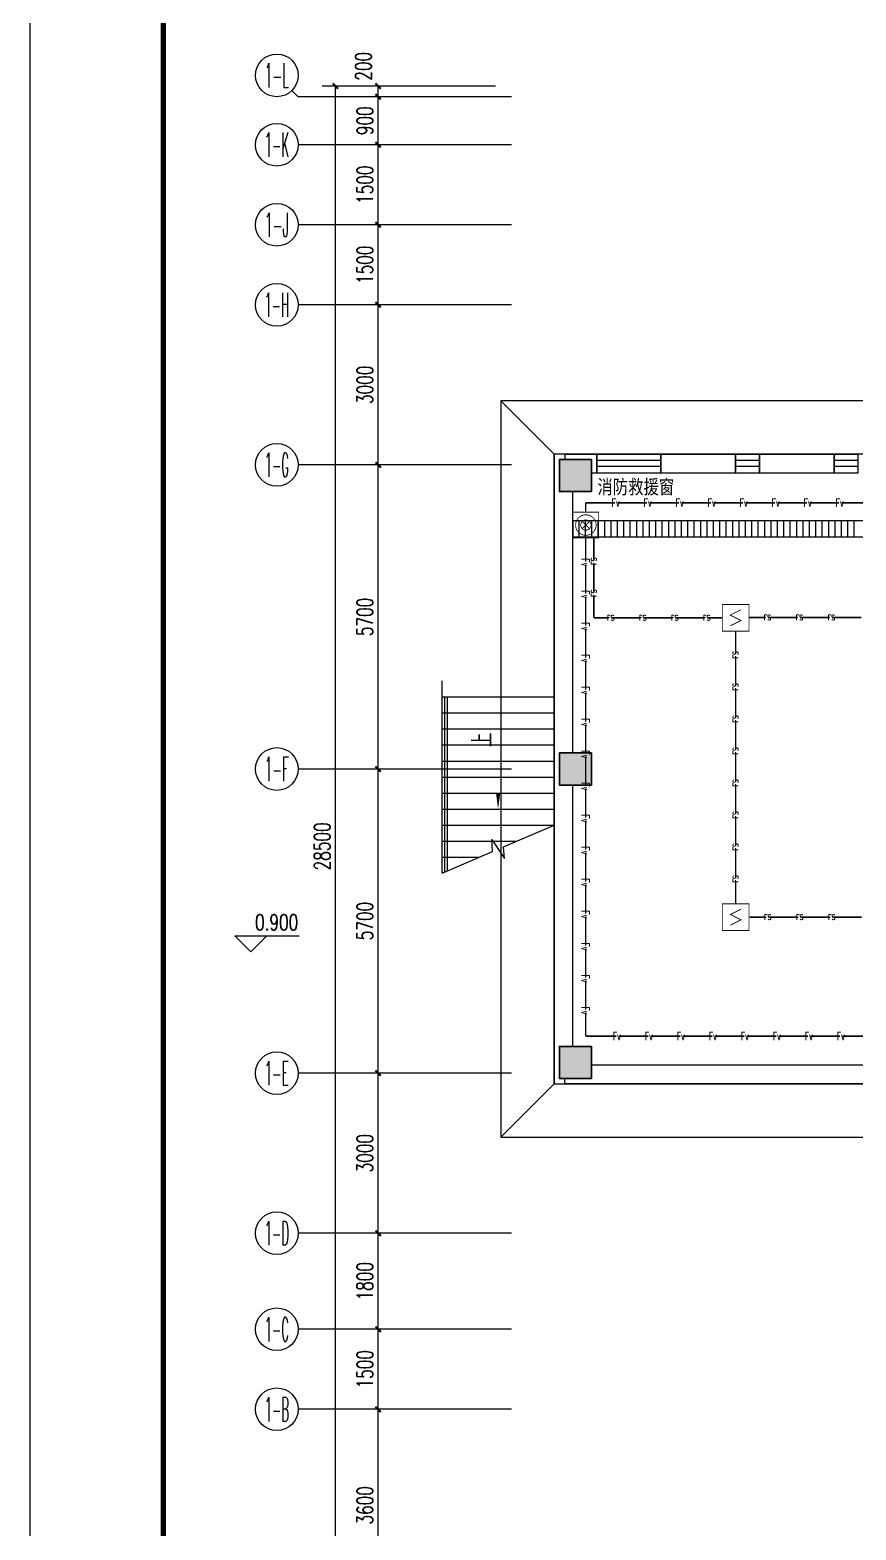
# Model space of a CAD drawing. Extents: x 815029915 to 815825525, y 579155098 to 579748855.
# Drawn here: x 815580439 to 815595928, y 579566865 to 579594977 of the extents above; entities that cross this region are included whole.
import ezdxf
from ezdxf.enums import TextEntityAlignment as Align

# ---------------------------------------------------------------- set-up
doc = ezdxf.new("R2010")
doc.units = 0
doc.header["$LTSCALE"] = 100
doc.header["$MEASUREMENT"] = 0
doc.linetypes.add('CONTINOUS', pattern=[0])
for name, color, linetype in [('AXIS', 3, 'Continuous'), ('AXIS_TEXT', 7, 'Continuous'), ('COLUMN', 9, 'Continuous'), ('DIM_ELEV', 3, 'Continuous'), ('DIM_SYMB', 3, 'Continuous'), ('E-TEXT-PLAN-DER', 7, 'Continuous'), ('GROUND', 2, 'Continuous'), ('PUB_TEXT', 7, 'Continuous'), ('T-EQUP-FIRE', 7, 'Continuous'), ('WALL', 9, 'Continuous'), ('WINDOW', 4, 'Continuous'), ('ZG-图框层', 4, 'Continuous'), ('zm', 1, 'Continuous'), ('电-弱电平面-线缆', 3, 'Continuous')]:
    doc.layers.add(name, color=color, linetype=linetype)
doc.layers.add('柱填充', color=9, linetype='Continuous', lineweight=18)
doc.layers.add('砼柱', color=2, linetype='Continuous', lineweight=35)
doc.styles.add('_TCH_AXIS', font='COMPLEX', dxfattribs={"bigfont": 'GBCBIG'})
doc.styles.add('_TCH_DIM', font='SIMPLEX', dxfattribs={"bigfont": 'GBCBIG'})
doc.styles.add('_TCH_DIM_T3', font='SIMPLEX', dxfattribs={"width": 0.705882, "bigfont": 'GBCBIG'})
doc.styles.add('COMPLEX', font='COMPLEX')
doc.styles.add('IDQSTYLE', font='txt.shx', dxfattribs={"width": 0.7, "bigfont": 'hztxt.shx'})
doc.styles.add('宋体-TK', font='', dxfattribs={"width": 0.8})
doc.styles.get('宋体-TK').set_extended_font_data('SimSun')
doc.linetypes.add('消防电话线路A', pattern='A,5.5,-0.25,["Fv",IDQSTYLE,S=1.5,R=0,X=-0.125,Y=-0.75],-0.25', length=6)
doc.linetypes.add('火灾报警信号线路', pattern='A,5.5,-0.25,["FS",IDQSTYLE,S=1,R=0,X=-0.125,Y=-0.5],-0.25', length=6)
doc.dimstyles.new('_TCH_ARCH-100', dxfattribs={"dimscale": 100, "dimtxt": 2.975, "dimasz": 1, "dimexe": 2.5, "dimexo": 3, "dimgap": 1, "dimtad": 1, "dimdec": 0, "dimzin": 0, "dimdsep": 46, "dimtxsty": '_TCH_DIM_T3', "dimblk": 'ARCHTICK', "dimcen": 0.09, "dimclrt": 7, "dimazin": 2, "dimtfac": 1, "dimtdec": 0, "dimtix": 1, "dimtmove": 2, "dimatfit": 3, "dimfxl": 0, "dimtolj": 1, "dimtzin": 0, "dimarcsym": 0})

# ---------------------------------------------------------------- blocks, each defined once
blk = doc.blocks.new('HC001224')
at = {"color": 0, "linetype": 'Continuous', "const_width": 0.2}
blk.add_lwpolyline([(-3.125, 3.125), (3.125, 3.125), (3.125, -3.125), (-3.125, -3.125)], close=True, dxfattribs=at)
blk.add_lwpolyline([(1.25, 1.875), (-1.25, 0.625), (1.25, -0.625), (-1.25, -1.875)], dxfattribs=at)
at = {"color": 0, "style": 'IDQSTYLE', "width": 0.7}
blk.add_attdef('PSFHATT', (5.125, -3.125), '', height=2.5, dxfattribs=at)
blk = doc.blocks.new('HC001241')
at = {"color": 0, "linetype": 'Continuous', "const_width": 0.2}
for points in [[(-3.13, 3.12), (3.12, 3.12), (3.12, -3.13), (-3.13, -3.13), (-3.13, 3.12)], [(-0.88, 0.88), (0.88, -0.88)], [(0.88, 0.88), (-0.88, -0.88)]]:
    blk.add_lwpolyline(points, dxfattribs=at)
for points in [[(-1.77, 1.77, 0.198912), (-2.5, 0, 0.198912), (-1.77, -1.77, 0.198912), (0, -2.5, 0.198912), (1.77, -1.77, 0.198912), (2.5, 0, 0.198912), (1.77, 1.77, 0.198912), (0, 2.5, 0.198912)], [(0.88, -0.88, 0.198912), (1.25, 0, 0.198912), (0.88, 0.88, 0.198912), (0, 1.25, 0.198912), (-0.88, 0.88, 0.198912), (-1.25, 0, 0.198912), (-0.88, -0.88, 0.198912), (0, -1.25, 0.198912)]]:
    blk.add_lwpolyline(points, format="xyb", close=True, dxfattribs=at)
at = {"layer": 'E-TEXT-PLAN-DER', "color": 0, "style": 'IDQSTYLE', "width": 0.7}
blk.add_attdef('PSFHATT', (5.12, -3.13), '', height=2.5, dxfattribs=at)
blk = doc.blocks.new('$TCHSYS$WIN2D')
for p, q in [((-0.5, 0.5), (0.5, 0.5)), ((-0.5, 0.5), (-0.5, -0.5)), ((0.5, 0.5), (0.5, -0.5)), ((0.5, 0.167), (-0.5, 0.167)), ((0.5, -0.167), (-0.5, -0.167)), ((-0.5, -0.5), (0.5, -0.5))]:
    blk.add_line(p, q)
blk = doc.blocks.new('_AXISO')
blk.add_circle((0, 0), 0.5)
at = {"layer": 'AXIS_TEXT', "style": 'COMPLEX', "width": 1.041667}
blk.add_attdef('A', text='', height=0.56, dxfattribs=at).set_placement((-0.25, -0.28), (0.25, -0.28), align=Align.FIT)
blk = doc.blocks.new('_ArchTick')
at = {"color": 0, "linetype": 'ByBlock', "const_width": 0.4}
blk.add_lwpolyline([(-0.5, -0.5), (0.5, 0.5)], dxfattribs=at)
blk = doc.blocks.new('*D496')
at = {"layer": 'AXIS', "color": 0, "lineweight": -2, "transparency": 16777216}
for p, q in [((815589167, 579593927), (815585917, 579593927)), ((815586167, 579565427), (815586167, 579593927)), ((815589167, 579565427), (815585917, 579565427))]:
    blk.add_line(p, q, dxfattribs=at)
at = {"layer": 'Defpoints', "color": 0, "transparency": 16777216}
for p in [(815586167, 579593927), (815589467, 579593927), (815589467, 579565427)]:
    blk.add_point(p, dxfattribs=at)
at = {"layer": 'AXIS', "color": 0, "lineweight": -2, "transparency": 16777216, "xscale": 100, "yscale": 100, "zscale": 100}
for p, rotation in [((815586167, 579593927), 90), ((815586167, 579565427), 270)]:
    blk.add_blockref('_ArchTick', p, dxfattribs=dict(at, rotation=rotation))
at = {"layer": 'AXIS', "color": 7, "transparency": 16777216, "insert": (815585918, 579579677), "char_height": 297.5, "attachment_point": 5, "rotation": 90, "style": '_TCH_DIM_T3'}
blk.add_mtext('\\A1;28500', dxfattribs=at)
blk = doc.blocks.new('*D498')
at = {"layer": 'AXIS', "color": 0, "lineweight": -2, "transparency": 16777216}
for p, q in [((815589167, 579569127), (815586717, 579569127)), ((815586967, 579565527), (815586967, 579569127)), ((815589167, 579565527), (815586717, 579565527))]:
    blk.add_line(p, q, dxfattribs=at)
at = {"layer": 'Defpoints', "color": 0, "transparency": 16777216}
for p in [(815586967, 579569127), (815589467, 579569127), (815589467, 579565527)]:
    blk.add_point(p, dxfattribs=at)
at = {"layer": 'AXIS', "color": 0, "lineweight": -2, "transparency": 16777216, "xscale": 100, "yscale": 100, "zscale": 100}
for p, rotation in [((815586967, 579569127), 90), ((815586967, 579565527), 270)]:
    blk.add_blockref('_ArchTick', p, dxfattribs=dict(at, rotation=rotation))
at = {"layer": 'AXIS', "color": 7, "transparency": 16777216, "insert": (815586718, 579567327), "char_height": 297.5, "attachment_point": 5, "rotation": 90, "style": '_TCH_DIM_T3'}
blk.add_mtext('\\A1;3600', dxfattribs=at)
blk = doc.blocks.new('*D499')
at = {"layer": 'AXIS', "color": 0, "lineweight": -2, "transparency": 16777216}
for p, q in [((815589167, 579570627), (815586717, 579570627)), ((815586967, 579569127), (815586967, 579570627)), ((815589167, 579569127), (815586717, 579569127))]:
    blk.add_line(p, q, dxfattribs=at)
at = {"layer": 'Defpoints', "color": 0, "transparency": 16777216}
for p in [(815586967, 579570627), (815589467, 579570627), (815589467, 579569127)]:
    blk.add_point(p, dxfattribs=at)
at = {"layer": 'AXIS', "color": 0, "lineweight": -2, "transparency": 16777216, "xscale": 100, "yscale": 100, "zscale": 100}
for p, rotation in [((815586967, 579570627), 90), ((815586967, 579569127), 270)]:
    blk.add_blockref('_ArchTick', p, dxfattribs=dict(at, rotation=rotation))
at = {"layer": 'AXIS', "color": 7, "transparency": 16777216, "insert": (815586718, 579569877), "char_height": 297.5, "attachment_point": 5, "rotation": 90, "style": '_TCH_DIM_T3'}
blk.add_mtext('\\A1;1500', dxfattribs=at)
blk = doc.blocks.new('*D500')
at = {"layer": 'AXIS', "color": 0, "lineweight": -2, "transparency": 16777216}
for p, q in [((815589167, 579572427), (815586717, 579572427)), ((815586967, 579570627), (815586967, 579572427)), ((815589167, 579570627), (815586717, 579570627))]:
    blk.add_line(p, q, dxfattribs=at)
at = {"layer": 'Defpoints', "color": 0, "transparency": 16777216}
for p in [(815586967, 579572427), (815589467, 579572427), (815589467, 579570627)]:
    blk.add_point(p, dxfattribs=at)
at = {"layer": 'AXIS', "color": 0, "lineweight": -2, "transparency": 16777216, "xscale": 100, "yscale": 100, "zscale": 100}
for p, rotation in [((815586967, 579572427), 90), ((815586967, 579570627), 270)]:
    blk.add_blockref('_ArchTick', p, dxfattribs=dict(at, rotation=rotation))
at = {"layer": 'AXIS', "color": 7, "transparency": 16777216, "insert": (815586718, 579571527), "char_height": 297.5, "attachment_point": 5, "rotation": 90, "style": '_TCH_DIM_T3'}
blk.add_mtext('\\A1;1800', dxfattribs=at)
blk = doc.blocks.new('*D501')
at = {"layer": 'AXIS', "color": 0, "lineweight": -2, "transparency": 16777216}
for p, q in [((815589167, 579575427), (815586717, 579575427)), ((815586967, 579572427), (815586967, 579575427)), ((815589167, 579572427), (815586717, 579572427))]:
    blk.add_line(p, q, dxfattribs=at)
at = {"layer": 'Defpoints', "color": 0, "transparency": 16777216}
for p in [(815586967, 579575427), (815589467, 579575427), (815589467, 579572427)]:
    blk.add_point(p, dxfattribs=at)
at = {"layer": 'AXIS', "color": 0, "lineweight": -2, "transparency": 16777216, "xscale": 100, "yscale": 100, "zscale": 100}
for p, rotation in [((815586967, 579575427), 90), ((815586967, 579572427), 270)]:
    blk.add_blockref('_ArchTick', p, dxfattribs=dict(at, rotation=rotation))
at = {"layer": 'AXIS', "color": 7, "transparency": 16777216, "insert": (815586718, 579573927), "char_height": 297.5, "attachment_point": 5, "rotation": 90, "style": '_TCH_DIM_T3'}
blk.add_mtext('\\A1;3000', dxfattribs=at)
blk = doc.blocks.new('*D502')
at = {"layer": 'AXIS', "color": 0, "lineweight": -2, "transparency": 16777216}
for p, q in [((815589167, 579581127), (815586717, 579581127)), ((815586967, 579575427), (815586967, 579581127)), ((815589167, 579575427), (815586717, 579575427))]:
    blk.add_line(p, q, dxfattribs=at)
at = {"layer": 'Defpoints', "color": 0, "transparency": 16777216}
for p in [(815586967, 579581127), (815589467, 579581127), (815589467, 579575427)]:
    blk.add_point(p, dxfattribs=at)
at = {"layer": 'AXIS', "color": 0, "lineweight": -2, "transparency": 16777216, "xscale": 100, "yscale": 100, "zscale": 100}
for p, rotation in [((815586967, 579581127), 90), ((815586967, 579575427), 270)]:
    blk.add_blockref('_ArchTick', p, dxfattribs=dict(at, rotation=rotation))
at = {"layer": 'AXIS', "color": 7, "transparency": 16777216, "insert": (815586718, 579578277), "char_height": 297.5, "attachment_point": 5, "rotation": 90, "style": '_TCH_DIM_T3'}
blk.add_mtext('\\A1;5700', dxfattribs=at)
blk = doc.blocks.new('*D503')
at = {"layer": 'AXIS', "color": 0, "lineweight": -2, "transparency": 16777216}
for p, q in [((815589167, 579586827), (815586717, 579586827)), ((815586967, 579581127), (815586967, 579586827)), ((815589167, 579581127), (815586717, 579581127))]:
    blk.add_line(p, q, dxfattribs=at)
at = {"layer": 'Defpoints', "color": 0, "transparency": 16777216}
for p in [(815586967, 579586827), (815589467, 579586827), (815589467, 579581127)]:
    blk.add_point(p, dxfattribs=at)
at = {"layer": 'AXIS', "color": 0, "lineweight": -2, "transparency": 16777216, "xscale": 100, "yscale": 100, "zscale": 100}
for p, rotation in [((815586967, 579586827), 90), ((815586967, 579581127), 270)]:
    blk.add_blockref('_ArchTick', p, dxfattribs=dict(at, rotation=rotation))
at = {"layer": 'AXIS', "color": 7, "transparency": 16777216, "insert": (815586718, 579583977), "char_height": 297.5, "attachment_point": 5, "rotation": 90, "style": '_TCH_DIM_T3'}
blk.add_mtext('\\A1;5700', dxfattribs=at)
blk = doc.blocks.new('*D504')
at = {"layer": 'AXIS', "color": 0, "lineweight": -2, "transparency": 16777216}
for p, q in [((815589167, 579589827), (815586717, 579589827)), ((815586967, 579586827), (815586967, 579589827)), ((815589167, 579586827), (815586717, 579586827))]:
    blk.add_line(p, q, dxfattribs=at)
at = {"layer": 'Defpoints', "color": 0, "transparency": 16777216}
for p in [(815586967, 579589827), (815589467, 579589827), (815589467, 579586827)]:
    blk.add_point(p, dxfattribs=at)
at = {"layer": 'AXIS', "color": 0, "lineweight": -2, "transparency": 16777216, "xscale": 100, "yscale": 100, "zscale": 100}
for p, rotation in [((815586967, 579589827), 90), ((815586967, 579586827), 270)]:
    blk.add_blockref('_ArchTick', p, dxfattribs=dict(at, rotation=rotation))
at = {"layer": 'AXIS', "color": 7, "transparency": 16777216, "insert": (815586718, 579588327), "char_height": 297.5, "attachment_point": 5, "rotation": 90, "style": '_TCH_DIM_T3'}
blk.add_mtext('\\A1;3000', dxfattribs=at)
blk = doc.blocks.new('*D505')
at = {"layer": 'AXIS', "color": 0, "lineweight": -2, "transparency": 16777216}
for p, q in [((815589167, 579591327), (815586717, 579591327)), ((815586967, 579589827), (815586967, 579591327)), ((815589167, 579589827), (815586717, 579589827))]:
    blk.add_line(p, q, dxfattribs=at)
at = {"layer": 'Defpoints', "color": 0, "transparency": 16777216}
for p in [(815586967, 579591327), (815589467, 579591327), (815589467, 579589827)]:
    blk.add_point(p, dxfattribs=at)
at = {"layer": 'AXIS', "color": 0, "lineweight": -2, "transparency": 16777216, "xscale": 100, "yscale": 100, "zscale": 100}
for p, rotation in [((815586967, 579591327), 90), ((815586967, 579589827), 270)]:
    blk.add_blockref('_ArchTick', p, dxfattribs=dict(at, rotation=rotation))
at = {"layer": 'AXIS', "color": 7, "transparency": 16777216, "insert": (815586718, 579590577), "char_height": 297.5, "attachment_point": 5, "rotation": 90, "style": '_TCH_DIM_T3'}
blk.add_mtext('\\A1;1500', dxfattribs=at)
blk = doc.blocks.new('*D506')
at = {"layer": 'AXIS', "color": 0, "lineweight": -2, "transparency": 16777216}
for p, q in [((815589167, 579592827), (815586717, 579592827)), ((815586967, 579591327), (815586967, 579592827)), ((815589167, 579591327), (815586717, 579591327))]:
    blk.add_line(p, q, dxfattribs=at)
at = {"layer": 'Defpoints', "color": 0, "transparency": 16777216}
for p in [(815586967, 579592827), (815589467, 579592827), (815589467, 579591327)]:
    blk.add_point(p, dxfattribs=at)
at = {"layer": 'AXIS', "color": 0, "lineweight": -2, "transparency": 16777216, "xscale": 100, "yscale": 100, "zscale": 100}
for p, rotation in [((815586967, 579592827), 90), ((815586967, 579591327), 270)]:
    blk.add_blockref('_ArchTick', p, dxfattribs=dict(at, rotation=rotation))
at = {"layer": 'AXIS', "color": 7, "transparency": 16777216, "insert": (815586718, 579592077), "char_height": 297.5, "attachment_point": 5, "rotation": 90, "style": '_TCH_DIM_T3'}
blk.add_mtext('\\A1;1500', dxfattribs=at)
blk = doc.blocks.new('*D507')
at = {"layer": 'AXIS', "color": 0, "lineweight": -2, "transparency": 16777216}
for p, q in [((815589167, 579593727), (815586717, 579593727)), ((815586967, 579592827), (815586967, 579593727)), ((815589167, 579592827), (815586717, 579592827))]:
    blk.add_line(p, q, dxfattribs=at)
at = {"layer": 'Defpoints', "color": 0, "transparency": 16777216}
for p in [(815586967, 579593727), (815589467, 579593727), (815589467, 579592827)]:
    blk.add_point(p, dxfattribs=at)
at = {"layer": 'AXIS', "color": 0, "lineweight": -2, "transparency": 16777216, "xscale": 100, "yscale": 100, "zscale": 100}
for p, rotation in [((815586967, 579593727), 90), ((815586967, 579592827), 270)]:
    blk.add_blockref('_ArchTick', p, dxfattribs=dict(at, rotation=rotation))
at = {"layer": 'AXIS', "color": 7, "transparency": 16777216, "insert": (815586718, 579593277), "char_height": 297.5, "attachment_point": 5, "rotation": 90, "style": '_TCH_DIM_T3'}
blk.add_mtext('\\A1;900', dxfattribs=at)
blk = doc.blocks.new('*D508')
at = {"layer": 'AXIS', "color": 0, "lineweight": -2, "transparency": 16777216}
for p, q in [((815589167, 579593927), (815586717, 579593927)), ((815586967, 579593727), (815586967, 579593927)), ((815589167, 579593727), (815586717, 579593727))]:
    blk.add_line(p, q, dxfattribs=at)
at = {"layer": 'Defpoints', "color": 0, "transparency": 16777216}
for p in [(815586967, 579593927), (815589467, 579593927), (815589467, 579593727)]:
    blk.add_point(p, dxfattribs=at)
at = {"layer": 'AXIS', "color": 0, "lineweight": -2, "transparency": 16777216, "xscale": 100, "yscale": 100, "zscale": 100}
for p, rotation in [((815586967, 579593927), 90), ((815586967, 579593727), 270)]:
    blk.add_blockref('_ArchTick', p, dxfattribs=dict(at, rotation=rotation))
at = {"layer": 'AXIS', "color": 7, "transparency": 16777216, "insert": (815586692, 579594297), "char_height": 297.5, "attachment_point": 5, "rotation": 90, "style": '_TCH_DIM_T3'}
blk.add_mtext('\\A1;200', dxfattribs=at)
blk = doc.blocks.new('ll')
at = {"layer": 'ZG-图框层'}
blk.add_lwpolyline([(815136770, 579524220), (815255670, 579524220), (815255670, 579608320), (815136770, 579608320)], close=True, dxfattribs=at)

msp = doc.modelspace()

# ---------------------------------------------------------------- hatches: boundary and pattern name
at = {"layer": '柱填充', "lineweight": 18}
for points in [[(815590966.8, 579586927.4), (815590366.8, 579586927.4), (815590366.8, 579586327.4), (815590966.8, 579586327.4)], [(815590966.8, 579581427.4), (815590366.8, 579581427.4), (815590366.8, 579580827.4), (815590966.8, 579580827.4)], [(815590966.8, 579575927.4), (815590366.8, 579575927.4), (815590366.8, 579575327.4), (815590966.8, 579575327.4)]]:
    msp.add_hatch(color=250, dxfattribs=at).paths.add_polyline_path(points)

# ---------------------------------------------------------------- linework, layer by layer
for p, q in [((815602266.8, 579587027.4), (815590266.8, 579587027.4)), ((815590266.8, 579587027.4), (815590266.8, 579575227.4)), ((815590616.8, 579585777.4), (815590616.8, 579585477.4)), ((815645846.9, 579585777.4), (815590616.8, 579585777.4)), ((815590616.8, 579585477.4), (815646146.9, 579585477.4)), ((815588216.8, 579579198.8), (815588216.8, 579582477.4)), ((815588266.8, 579579220.3), (815588266.8, 579582477.4)), ((815590266.8, 579575227.4), (815602266.8, 579575227.4))]:
    msp.add_line(p, q)
at = {"color": 252, "linetype": 'Continuous'}
for p, q in [((815590729.1, 579585777.4), (815590729.1, 579585477.4)), ((815590849.1, 579585777.4), (815590849.1, 579585477.4)), ((815590969.1, 579585777.4), (815590969.1, 579585477.4)), ((815591089.1, 579585777.4), (815591089.1, 579585477.4)), ((815591209.1, 579585777.4), (815591209.1, 579585477.4)), ((815591329.1, 579585777.4), (815591329.1, 579585477.4)), ((815591449.1, 579585777.4), (815591449.1, 579585477.4)), ((815591569.1, 579585777.4), (815591569.1, 579585477.4)), ((815591689.1, 579585777.4), (815591689.1, 579585477.4)), ((815591809.1, 579585777.4), (815591809.1, 579585477.4)), ((815591929.1, 579585777.4), (815591929.1, 579585477.4)), ((815592049.1, 579585777.4), (815592049.1, 579585477.4)), ((815592169.1, 579585777.4), (815592169.1, 579585477.4)), ((815592289.1, 579585777.4), (815592289.1, 579585477.4)), ((815592409.1, 579585777.4), (815592409.1, 579585477.4)), ((815592529.1, 579585777.4), (815592529.1, 579585477.4)), ((815592649.1, 579585777.4), (815592649.1, 579585477.4)), ((815592769.1, 579585777.4), (815592769.1, 579585477.4)), ((815592889.1, 579585777.4), (815592889.1, 579585477.4)), ((815593009.1, 579585777.4), (815593009.1, 579585477.4)), ((815593129.1, 579585777.4), (815593129.1, 579585477.4)), ((815593249.1, 579585777.4), (815593249.1, 579585477.4)), ((815593369.1, 579585777.4), (815593369.1, 579585477.4)), ((815593489.1, 579585777.4), (815593489.1, 579585477.4)), ((815593609.1, 579585777.4), (815593609.1, 579585477.4)), ((815593729.1, 579585777.4), (815593729.1, 579585477.4)), ((815593849.1, 579585777.4), (815593849.1, 579585477.4)), ((815593969.1, 579585777.4), (815593969.1, 579585477.4)), ((815594089.1, 579585777.4), (815594089.1, 579585477.4)), ((815594209.1, 579585777.4), (815594209.1, 579585477.4)), ((815594329.1, 579585777.4), (815594329.1, 579585477.4)), ((815594449.1, 579585777.4), (815594449.1, 579585477.4)), ((815594569.1, 579585777.4), (815594569.1, 579585477.4)), ((815594689.1, 579585777.4), (815594689.1, 579585477.4)), ((815594809.1, 579585777.4), (815594809.1, 579585477.4)), ((815594929.1, 579585777.4), (815594929.1, 579585477.4)), ((815595049.1, 579585777.4), (815595049.1, 579585477.4)), ((815595169.1, 579585777.4), (815595169.1, 579585477.4)), ((815595289.1, 579585777.4), (815595289.1, 579585477.4)), ((815595409.1, 579585777.4), (815595409.1, 579585477.4)), ((815595529.1, 579585777.4), (815595529.1, 579585477.4)), ((815595649.1, 579585777.4), (815595649.1, 579585477.4)), ((815595769.1, 579585777.4), (815595769.1, 579585477.4)), ((815595889.1, 579585777.4), (815595889.1, 579585477.4))]:
    msp.add_line(p, q, dxfattribs=at)
at = {"color": 2}
for p, q in [((815588166.8, 579579177.4), (815588166.8, 579582777.7)), ((815588166.8, 579582477.4), (815590266.8, 579582477.4)), ((815590266.8, 579575227.4), (815590266.8, 579582469.2)), ((815588166.8, 579582177.4), (815590266.8, 579582177.4)), ((815588166.8, 579581877.4), (815590266.8, 579581877.4)), ((815588166.8, 579581577.4), (815590266.8, 579581577.4)), ((815588166.8, 579581277.4), (815590266.8, 579581277.4)), ((815588166.8, 579580977.4), (815590266.8, 579580977.4)), ((815588166.8, 579580677.4), (815590266.8, 579580677.4)), ((815588166.8, 579580377.4), (815590266.8, 579580377.4)), ((815588166.8, 579580077.4), (815590266.8, 579580077.4)), ((815588166.8, 579579777.4), (815589566.8, 579579777.4)), ((815588166.8, 579579477.4), (815588866.8, 579579477.4))]:
    msp.add_line(p, q, dxfattribs=at)
at = {"layer": 'AXIS'}
for p, q in [((815585466.8, 579593727.4), (815585349.6, 579593844.6)), ((815589466.8, 579593727.4), (815585466.8, 579593727.4)), ((815589466.8, 579592827.4), (815585466.8, 579592827.4)), ((815589466.8, 579591327.4), (815585466.8, 579591327.4)), ((815589466.8, 579589827.4), (815585466.8, 579589827.4)), ((815589466.8, 579586827.4), (815585466.8, 579586827.4)), ((815589466.8, 579581127.4), (815585466.8, 579581127.4)), ((815589466.8, 579575427.4), (815585466.8, 579575427.4)), ((815589466.8, 579572427.4), (815585466.8, 579572427.4)), ((815589466.8, 579570627.4), (815585466.8, 579570627.4)), ((815589466.8, 579569127.4), (815585466.8, 579569127.4))]:
    msp.add_line(p, q, dxfattribs=at)
at = {"layer": 'COLUMN'}
for points in [[(815590366.8, 579586327.4), (815590966.8, 579586327.4), (815590966.8, 579586927.4), (815590366.8, 579586927.4)], [(815590366.8, 579580827.4), (815590966.8, 579580827.4), (815590966.8, 579581427.4), (815590366.8, 579581427.4)], [(815590366.8, 579575327.4), (815590966.8, 579575327.4), (815590966.8, 579575927.4), (815590366.8, 579575927.4)]]:
    msp.add_lwpolyline(points, close=True, dxfattribs=at)
at = {"layer": 'DIM_ELEV'}
for p, q in [((815584577.4, 579577700.4), (815584277.4, 579578000.4)), ((815584277.4, 579578000.4), (815585488.6, 579578000.4)), ((815584577.4, 579577700.4), (815584877.4, 579578000.4))]:
    msp.add_line(p, q, dxfattribs=at)
at = {"layer": 'DIM_SYMB'}
for points in [[(815592319.5, 579585592.6, 0, 0, 0), (815616080.6, 579585592.6, 0, 80, 0), (815615780.6, 579585592.6, 0, 0, 0)], [(815589216.8, 579582950.9, 0, 0, 0), (815589216.8, 579580377.4, 0, 80, 0), (815589216.8, 579580677.4, 0, 0, 0)]]:
    msp.add_lwpolyline(points, format="xyseb", dxfattribs=at)
msp.add_lwpolyline([(815588166.8, 579579177.4), (815589113.4, 579579583.1), (815589100.9, 579579806.2), (815589334.4, 579579449.3), (815589320.2, 579579671.7), (815590266.8, 579580077.4)], dxfattribs=at)
at = {"layer": 'GROUND'}
for p, q in [((815590266.8, 579587027.4), (815589266.8, 579588027.4)), ((815590266.8, 579575227.4), (815589266.8, 579574227.4))]:
    msp.add_line(p, q, dxfattribs=at)
for points in [[(815661777.4, 579588145.4), (815658171.1, 579584539.2), (815650182.9, 579592527.4), (815648966.8, 579592527.4), (815648966.8, 579594027.4), (815633666.8, 579594027.4), (815633666.8, 579594927.4), (815625266.8, 579594927.4), (815625266.8, 579588027.4), (815621666.8, 579588027.4), (815621666.8, 579591027.4), (815601266.8, 579591027.4), (815601266.8, 579588027.4), (815589266.8, 579588027.4), (815589266.8, 579574227.4), (815601266.8, 579574227.4), (815601266.8, 579571227.4), (815620266.8, 579571227.4)], [(815661777.4, 579586731.2), (815658171.1, 579583125), (815649768.7, 579591527.4), (815647966.8, 579591527.4), (815647966.8, 579593027.4), (815632666.8, 579593027.4), (815632666.8, 579593927.4), (815626266.8, 579593927.4), (815626266.8, 579587027.4), (815620666.8, 579587027.4), (815620666.8, 579590027.4), (815602266.8, 579590027.4), (815602266.8, 579587027.4), (815590266.8, 579587027.4), (815590266.8, 579575227.4), (815602266.8, 579575227.4), (815602266.8, 579572227.4), (815620266.8, 579572227.4)]]:
    msp.add_lwpolyline(points, dxfattribs=at)
at = {"layer": 'WALL'}
for p, q in [((815590266.8, 579575227.4), (815590266.8, 579587027.4)), ((815590466.8, 579587027.4), (815591066.8, 579587027.4)), ((815590466.8, 579587027.4), (815590466.8, 579586927.4)), ((815592266.8, 579587027.4), (815593666.8, 579587027.4)), ((815594116.8, 579587027.4), (815595516.8, 579587027.4)), ((815590966.8, 579586677.4), (815591066.8, 579586677.4)), ((815592266.8, 579586677.4), (815593666.8, 579586677.4)), ((815594116.8, 579586677.4), (815595516.8, 579586677.4)), ((815590616.8, 579581427.4), (815590616.8, 579586327.4)), ((815590616.8, 579575927.4), (815590616.8, 579580827.4)), ((815596166.8, 579575577.4), (815590966.8, 579575577.4)), ((815590466.8, 579575227.4), (815590466.8, 579575327.4)), ((815600216.8, 579575227.4), (815590466.8, 579575227.4))]:
    msp.add_line(p, q, dxfattribs=at)
for points in [[(815591066.8, 579587027.4), (815591066.8, 579586677.4)], [(815592266.8, 579587027.4), (815592266.8, 579586677.4)], [(815593666.8, 579587027.4), (815593666.8, 579586677.4)], [(815594116.8, 579587027.4), (815594116.8, 579586677.4)], [(815595516.8, 579587027.4), (815595516.8, 579586677.4)]]:
    msp.add_lwpolyline(points, dxfattribs=at)
at = {"layer": 'ZG-图框层'}
msp.add_lwpolyline([(815580438.8, 579529537.2), (815699338.8, 579529537.2), (815699338.8, 579613637.2), (815580438.8, 579613637.2)], close=True, dxfattribs=at)
at = {"layer": 'ZG-图框层', "const_width": 100}
msp.add_lwpolyline([(815582938.8, 579530537.2), (815698338.8, 579530537.2), (815698338.8, 579612637.2), (815582938.8, 579612637.2)], close=True, dxfattribs=at)
at = {"layer": '电-弱电平面-线缆', "color": 10, "linetype": 'Continuous', "const_width": 30}
for points in [[(815590858.1, 579586116), (815591407.5, 579586116)], [(815590858.1, 579585940.3), (815590858.1, 579586116)], [(815591457.5, 579586116), (815592007.5, 579586116)], [(815592057.5, 579586116), (815592607.5, 579586116)], [(815592657.5, 579586116), (815593207.5, 579586116)], [(815593257.5, 579586116), (815593807.5, 579586116)], [(815593857.5, 579586116), (815594407.5, 579586116)], [(815594457.5, 579586116), (815595007.5, 579586116)], [(815595057.5, 579586116), (815595607.5, 579586116)], [(815595657.5, 579586116), (815596207.5, 579586116)], [(815590858.1, 579585458.7), (815590858.1, 579585015.5)], [(815590858.1, 579584965.5), (815590858.1, 579584415.5)], [(815590858.1, 579584365.5), (815590858.1, 579583815.5)], [(815590858.1, 579583765.5), (815590858.1, 579583215.5)], [(815590858.1, 579583165.5), (815590858.1, 579582615.5)], [(815590858.1, 579582565.5), (815590858.1, 579582015.5)], [(815590858.1, 579581965.5), (815590858.1, 579581415.5)], [(815590858.1, 579581365.5), (815590858.1, 579580815.5)], [(815590858.1, 579580765.5), (815590858.1, 579580215.5)], [(815590858.1, 579580165.5), (815590858.1, 579579615.5)], [(815590858.1, 579579565.5), (815590858.1, 579579015.5)], [(815590858.1, 579578965.5), (815590858.1, 579578415.5)], [(815590858.1, 579578365.5), (815590858.1, 579577815.5)], [(815590858.1, 579577765.5), (815590858.1, 579577215.5)], [(815590858.1, 579577165.5), (815590858.1, 579576615.5)], [(815590858.1, 579576565.5), (815590858.1, 579576122.2)], [(815590858.1, 579576122.2), (815591430.7, 579576122.2)], [(815591480.7, 579576122.2), (815592030.7, 579576122.2)], [(815592080.7, 579576122.2), (815592630.7, 579576122.2)], [(815592680.7, 579576122.2), (815593230.7, 579576122.2)], [(815593280.7, 579576122.2), (815593830.7, 579576122.2)], [(815593880.7, 579576122.2), (815594430.7, 579576122.2)], [(815594480.7, 579576122.2), (815595030.7, 579576122.2)], [(815595080.7, 579576122.2), (815595630.7, 579576122.2)], [(815595680.7, 579576122.2), (815596230.7, 579576122.2)]]:
    msp.add_lwpolyline(points, dxfattribs=at)
at = {"layer": '电-弱电平面-线缆', "color": 6, "linetype": 'Continuous', "const_width": 30}
for points in [[(815591012.7, 579585033.4), (815591012.7, 579585455.1)], [(815591012.7, 579584433.4), (815591012.7, 579584983.4)], [(815591012.7, 579583961.6), (815591012.7, 579584383.4)], [(815591012.7, 579583961.6), (815591291.9, 579583961.6)], [(815591341.9, 579583961.6), (815591891.9, 579583961.6)], [(815591941.9, 579583961.6), (815592491.9, 579583961.6)], [(815592541.9, 579583961.6), (815593091.9, 579583961.6)], [(815593141.9, 579583961.6), (815593421.1, 579583961.6)], [(815593921.1, 579583968), (815594228.5, 579583968)], [(815594278.5, 579583968), (815594828.5, 579583968)], [(815594878.5, 579583968), (815595428.5, 579583968)], [(815595478.5, 579583968), (815596028.5, 579583968)], [(815593671.1, 579583281.4), (815593671.1, 579583711.6)], [(815593671.1, 579582681.4), (815593671.1, 579583231.4)], [(815593671.1, 579582081.4), (815593671.1, 579582631.4)], [(815593671.1, 579581481.4), (815593671.1, 579582031.4)], [(815593671.1, 579580881.4), (815593671.1, 579581431.4)], [(815593671.1, 579580281.4), (815593671.1, 579580831.4)], [(815593671.1, 579579681.4), (815593671.1, 579580231.4)], [(815593671.1, 579579081.4), (815593671.1, 579579631.4)], [(815593671.1, 579578601.3), (815593671.1, 579579031.4)], [(815593935.1, 579578351.3), (815594235.5, 579578351.3)], [(815594285.5, 579578351.3), (815594835.5, 579578351.3)], [(815594885.5, 579578351.3), (815595435.5, 579578351.3)], [(815595485.5, 579578351.3), (815596035.5, 579578351.3)]]:
    msp.add_lwpolyline(points, dxfattribs=at)
at = {"layer": '砼柱', "color": 3, "lineweight": 35}
for points in [[(815590966.8, 579586927.4), (815590366.8, 579586927.4), (815590366.8, 579586327.4), (815590966.8, 579586327.4)], [(815590966.8, 579581427.4), (815590366.8, 579581427.4), (815590366.8, 579580827.4), (815590966.8, 579580827.4)], [(815590966.8, 579575927.4), (815590366.8, 579575927.4), (815590366.8, 579575327.4), (815590966.8, 579575327.4)]]:
    msp.add_lwpolyline(points, close=True, dxfattribs=at)

# ---------------------------------------------------------------- block references
at = {"layer": 'AXIS'}
ref = msp.add_blockref('_AXISO', (815585066.8, 579594127.4), dxfattribs=dict(at, xscale=800, yscale=800, zscale=800))
ref.add_attrib('A', '1-L', dxfattribs={"color": 7, "height": 452.55, "style": '_TCH_AXIS', "width": 0.375}).set_placement((815584840.5, 579593901.1), (815585293.1, 579593901.1), align=Align.FIT)
ref = msp.add_blockref('_AXISO', (815585066.8, 579592827.4), dxfattribs=dict(at, xscale=800, yscale=800, zscale=800))
ref.add_attrib('A', '1-K', dxfattribs={"color": 7, "height": 452.55, "style": '_TCH_AXIS', "width": 0.35}).set_placement((815584840.5, 579592601.1), (815585293.1, 579592601.1), align=Align.FIT)
ref = msp.add_blockref('_AXISO', (815585066.8, 579591327.4), dxfattribs=dict(at, xscale=800, yscale=800, zscale=800))
ref.add_attrib('A', '1-J', dxfattribs={"color": 7, "height": 452.55, "style": '_TCH_AXIS', "width": 0.403846}).set_placement((815584840.5, 579591101.1), (815585293.1, 579591101.1), align=Align.FIT)
ref = msp.add_blockref('_AXISO', (815585066.8, 579589827.4), dxfattribs=dict(at, xscale=800, yscale=800, zscale=800))
ref.add_attrib('A', '1-H', dxfattribs={"color": 7, "height": 452.55, "style": '_TCH_AXIS', "width": 0.344262}).set_placement((815584840.5, 579589601.1), (815585293.1, 579589601.1), align=Align.FIT)
ref = msp.add_blockref('_AXISO', (815585066.8, 579586827.4), dxfattribs=dict(at, xscale=800, yscale=800, zscale=800))
ref.add_attrib('A', '1-G', dxfattribs={"color": 7, "height": 452.55, "style": '_TCH_AXIS', "width": 0.355932}).set_placement((815584840.5, 579586601.1), (815585293.1, 579586601.1), align=Align.FIT)
ref = msp.add_blockref('_AXISO', (815585066.8, 579581127.4), dxfattribs=dict(at, xscale=800, yscale=800, zscale=800))
ref.add_attrib('A', '1-F', dxfattribs={"color": 7, "height": 452.55, "style": '_TCH_AXIS', "width": 0.368421}).set_placement((815584840.5, 579580901.1), (815585293.1, 579580901.1), align=Align.FIT)
ref = msp.add_blockref('_AXISO', (815585066.8, 579575427.4), dxfattribs=dict(at, xscale=800, yscale=800, zscale=800))
ref.add_attrib('A', '1-E', dxfattribs={"color": 7, "height": 452.55, "style": '_TCH_AXIS', "width": 0.368421}).set_placement((815584840.5, 579575201.1), (815585293.1, 579575201.1), align=Align.FIT)
ref = msp.add_blockref('_AXISO', (815585066.8, 579572427.4), dxfattribs=dict(at, xscale=800, yscale=800, zscale=800))
ref.add_attrib('A', '1-D', dxfattribs={"color": 7, "height": 452.55, "style": '_TCH_AXIS', "width": 0.362069}).set_placement((815584840.5, 579572201.1), (815585293.1, 579572201.1), align=Align.FIT)
ref = msp.add_blockref('_AXISO', (815585066.8, 579570627.4), dxfattribs=dict(at, xscale=800, yscale=800, zscale=800))
ref.add_attrib('A', '1-C', dxfattribs={"color": 7, "height": 452.55, "style": '_TCH_AXIS', "width": 0.375}).set_placement((815584840.5, 579570401.1), (815585293.1, 579570401.1), align=Align.FIT)
ref = msp.add_blockref('_AXISO', (815585066.8, 579569127.4), dxfattribs=dict(at, xscale=800, yscale=800, zscale=800))
ref.add_attrib('A', '1-B', dxfattribs={"color": 7, "height": 452.55, "style": '_TCH_AXIS', "width": 0.362069}).set_placement((815584840.5, 579568901.1), (815585293.1, 579568901.1), align=Align.FIT)
at = {"layer": 'T-EQUP-FIRE', "color": 4, "linetype": 'CONTINOUS', "xscale": 77.05151999999998, "yscale": 77.05151999999998, "zscale": 77.05151999999998}
msp.add_blockref('HC001241', (815590862.2, 579585699.5), dxfattribs=at)
at = {"layer": 'T-EQUP-FIRE', "color": 4, "xscale": 80, "yscale": 80, "zscale": 80}
for p in [(815593671.1, 579583961.6), (815593671.1, 579578351.3)]:
    msp.add_blockref('HC001224', p, dxfattribs=at)
at = {"layer": 'WINDOW', "yscale": -350}
for p, xscale, zscale in [((815591666.8, 579586852.4), 1200, 1200), ((815593891.8, 579586852.4), 450, 450), ((815595741.8, 579586852.4), 450, 450)]:
    msp.add_blockref('$TCHSYS$WIN2D', p, dxfattribs=dict(at, xscale=xscale, zscale=zscale))
at = {"layer": 'zm', "color": 1}
msp.add_blockref('ll', (443668.7, 5317.3), dxfattribs=at)

# ---------------------------------------------------------------- texts
at = {"layer": 'DIM_ELEV', "color": 7, "style": '_TCH_DIM', "width": 0.705882}
msp.add_text('0.900', height=297.5, dxfattribs=at).set_placement((815584658.6, 579578105.4))
at = {"layer": 'DIM_SYMB', "color": 7, "style": '_TCH_DIM'}
msp.add_text('上', height=373.3, rotation=90, dxfattribs=at).set_placement((815589111.8, 579581539.7))
at = {"layer": 'PUB_TEXT', "style": '宋体-TK', "width": 0.8}
msp.add_text('消防救援窗', height=264.35, dxfattribs=at).set_placement((815591078.3, 579586283.1))
at = {"layer": '电-弱电平面-线缆', "color": 10, "linetype": '消防电话线路A', "style": 'IDQSTYLE', "width": 0.7}
for p in [(815591345, 579586041), (815591945, 579586041), (815592545, 579586041), (815593145, 579586041), (815593745, 579586041), (815594345, 579586041), (815594945, 579586041), (815595545, 579586041), (815591368.2, 579576047.2), (815591968.2, 579576047.2), (815592568.2, 579576047.2), (815593168.2, 579576047.2), (815593768.2, 579576047.2), (815594368.2, 579576047.2), (815594968.2, 579576047.2), (815595568.2, 579576047.2)]:
    msp.add_text('Fv', height=150, dxfattribs=at).set_placement(p)
for p in [(815590783.1, 579585078), (815590783.1, 579584478), (815590783.1, 579583878), (815590783.1, 579583278), (815590783.1, 579582678), (815590783.1, 579582078), (815590783.1, 579581478), (815590783.1, 579580878), (815590783.1, 579580278), (815590783.1, 579579678), (815590783.1, 579579078), (815590783.1, 579578478), (815590783.1, 579577878), (815590783.1, 579577278), (815590783.1, 579576678)]:
    msp.add_text('Fv', height=150, rotation=270, dxfattribs=at).set_placement(p)
at = {"layer": '电-弱电平面-线缆', "color": 6, "linetype": '火灾报警信号线路', "style": 'IDQSTYLE', "width": 0.7}
for p in [(815591062.7, 579584950.1), (815591062.7, 579584350.1), (815593721.1, 579583198.1), (815593721.1, 579582598.1), (815593721.1, 579581998.1), (815593721.1, 579581398.1), (815593721.1, 579580798.1), (815593721.1, 579580198.1), (815593721.1, 579579598.1), (815593721.1, 579578998.1)]:
    msp.add_text('FS', height=100, rotation=90, dxfattribs=at).set_placement(p)
for p in [(815591258.6, 579583911.6), (815591858.6, 579583911.6), (815592458.6, 579583911.6), (815593058.6, 579583911.6), (815594195.2, 579583918), (815594795.2, 579583918), (815595395.2, 579583918), (815594202.2, 579578301.3), (815594802.2, 579578301.3), (815595402.2, 579578301.3)]:
    msp.add_text('FS', height=100, dxfattribs=at).set_placement(p)

# ---------------------------------------------------------------- dimensions: what is measured, and where the dimension line sits
at = {"layer": 'AXIS'}
dim = msp.add_linear_dim(base=(815586966.8, 579593927.4), p1=(815589466.8, 579593727.4), p2=(815589466.8, 579593927.4), angle=90, dimstyle='_TCH_ARCH-100', dxfattribs=at)
dim.commit()
dim.dimension.update_dxf_attribs({"geometry": '*D508', "text_midpoint": (815586691.8, 579594297.4), "dimtype": 161})
for p1, p2, distance, picture, middle in [((815589466.8, 579565427.4), (815589466.8, 579593927.4), 3300, '*D496', (815585918, 579579677.4)), ((815589466.8, 579592827.4), (815589466.8, 579593727.4), 2500, '*D507', (815586718, 579593277.4)), ((815589466.8, 579591327.4), (815589466.8, 579592827.4), 2500, '*D506', (815586718, 579592077.4)), ((815589466.8, 579589827.4), (815589466.8, 579591327.4), 2500, '*D505', (815586718, 579590577.4)), ((815589466.8, 579586827.4), (815589466.8, 579589827.4), 2500, '*D504', (815586718, 579588327.4)), ((815589466.8, 579581127.4), (815589466.8, 579586827.4), 2500, '*D503', (815586718, 579583977.4)), ((815589466.8, 579575427.4), (815589466.8, 579581127.4), 2500, '*D502', (815586718, 579578277.4)), ((815589466.8, 579572427.4), (815589466.8, 579575427.4), 2500, '*D501', (815586718, 579573927.4)), ((815589466.8, 579570627.4), (815589466.8, 579572427.4), 2500, '*D500', (815586718, 579571527.4)), ((815589466.8, 579569127.4), (815589466.8, 579570627.4), 2500, '*D499', (815586718, 579569877.4)), ((815589466.8, 579565527.4), (815589466.8, 579569127.4), 2500, '*D498', (815586718, 579567327.4))]:
    dim = msp.add_aligned_dim(p1=p1, p2=p2, distance=distance, dimstyle='_TCH_ARCH-100', dxfattribs=at)
    dim.commit()
    dim.dimension.update_dxf_attribs({"geometry": picture, "text_midpoint": middle})

doc.saveas('drawing.dxf')
